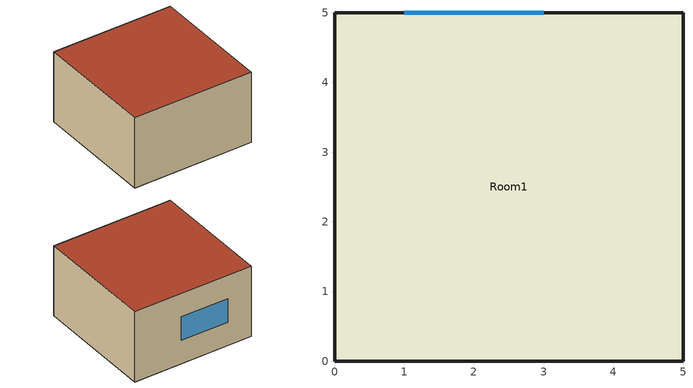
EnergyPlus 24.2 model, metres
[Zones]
Room1
 floor outside (Exterior_Wall_Construction): 0,0 5,0 5,5 0,5 z0
 wall outside (Exterior_Wall_Construction): 5,0 0,0 0,5 5,5 5,0 z0:3
 window (Windows): 1,5 3,5 z1:2
 roof outside (Exterior_Wall_Construction): 0,0 5,0 5,5 0,5 z3
[Building]
None: North Axis {deg}=0; Terrain=City; Loads Convergence Tolerance Value {W}=0.04; Temperature Convergence Tolerance Value {deltaC}=0.4; Solar Distribution=FullExterior; Maximum Number of Warmup Days=25; Minimum Number of Warmup Days=6
[Site:Location]
DENVER_STAPLETON_CO_USA_WMO_724690: Latitude {deg}=31.1; Longitude {deg}=77.167; Time Zone {hr}=5.5; Elevation {m}=2202
[Material] Thermal Absorptance=0.9
Name | Roughness | Thickness {m} | Conductivity {W/m-K} | Density {kg/m3} | Specific Heat {J/kg-K} | Solar Absorptance | Visible Absorptance
Brick | Rough | 0.2 | 0.72 | 1920 | 900 | 0.7 | 0.7
Insulation_Layer | MediumRough | 0.05 | 0.03 | 40 | 1400 | 0.5 | 0.5
Plasterboard_Layer | Smooth | 0.0125 | 0.25 | 800 | 1000 | 0.5 | 0.5
[WindowMaterial:SimpleGlazingSystem]
apple: U-Factor {W/m2-K}=3; Solar Heat Gain Coefficient=0.8; Visible Transmittance=0.5
[Construction]
Exterior_Wall_Construction: Brick, Insulation_Layer, Plasterboard_Layer
Windows: apple
[Zone]
Room1: Type=1; Multiplier=1; Ceiling Height {m}=3; Volume {m3}=autocalculate; Floor Area {m2}=autocalculate; Part of Total Floor Area=Yes
[People]
XY: Zone or ZoneList or Space or SpaceList=Room1; Number of People Schedule=People_Schedule; Number of People Calculation Method=People; Number of People=2; Fraction Radiant=0.3; Sensible Heat Fraction=autocalculate; Activity Level Schedule=People_activity; Carbon Dioxide Generation Rate {m3/s-W}=3.82e-08; Enable ASHRAE 55 Comfort Warnings=No; Mean Radiant Temperature Calculation Type=EnclosureAveraged; Clothing Insulation Calculation Method=ClothingInsulationSchedule; Cold Stress Temperature Threshold {C}=15.56; Heat Stress Temperature Threshold {C}=30
[Lights]
Light1: Zone or ZoneList or Space or SpaceList=Room1; Schedule=Light_Schedule; Design Level Calculation Method=LightingLevel; Lighting Level {W}=20; Fraction Replaceable=1; Return Air Fraction Calculated from Plenum Temperature=No
[HVACTemplate:Thermostat]
Thermostat_room: Constant Heating Setpoint {C}=21; Constant Cooling Setpoint {C}=24
[HVACTemplate:Zone:IdealLoadsAirSystem]
Room1: Template Thermostat=Thermostat_room; System Availability Schedule=HVAC_availability; Maximum Heating Supply Air Temperature {C}=50; Minimum Cooling Supply Air Temperature {C}=13; Maximum Heating Supply Air Humidity Ratio {kgWater/kgDryAir}=0.0156; Minimum Cooling Supply Air Humidity Ratio {kgWater/kgDryAir}=0.0077; Heating Limit=NoLimit; Cooling Limit=NoLimit; Dehumidification Control Type=ConstantSensibleHeatRatio; Cooling Sensible Heat Ratio=0.7; Dehumidification Setpoint {percent}=60; Humidification Control Type=None; Humidification Setpoint {percent}=30; Outdoor Air Method=None; Outdoor Air Flow Rate per Person {m3/s}=0.00944; Demand Controlled Ventilation Type=None; Outdoor Air Economizer Type=NoEconomizer; Heat Recovery Type=None; Sensible Heat Recovery Effectiveness=0.7; Latent Heat Recovery Effectiveness=0.65
[Schedule:Compact]
People_Schedule: Through: 12/31, FOR:AllDays, Until:8:00, .05, Until: 10:00, .8, Until: 12:00, .9, Until: 18:00, .9, Until:22:00, .3, Until: 24:00, .05
Light_Schedule: Through: 12/31, FOR: AllDays, Until: 22:00, 0.5, Until: 24:00, 0.1
HVAC_availability: Through:12/31, FOR: AllDays, Until: 24:00, 1
People_activity: Through:12/31, For: AllDays, Until: 24:00, 120
